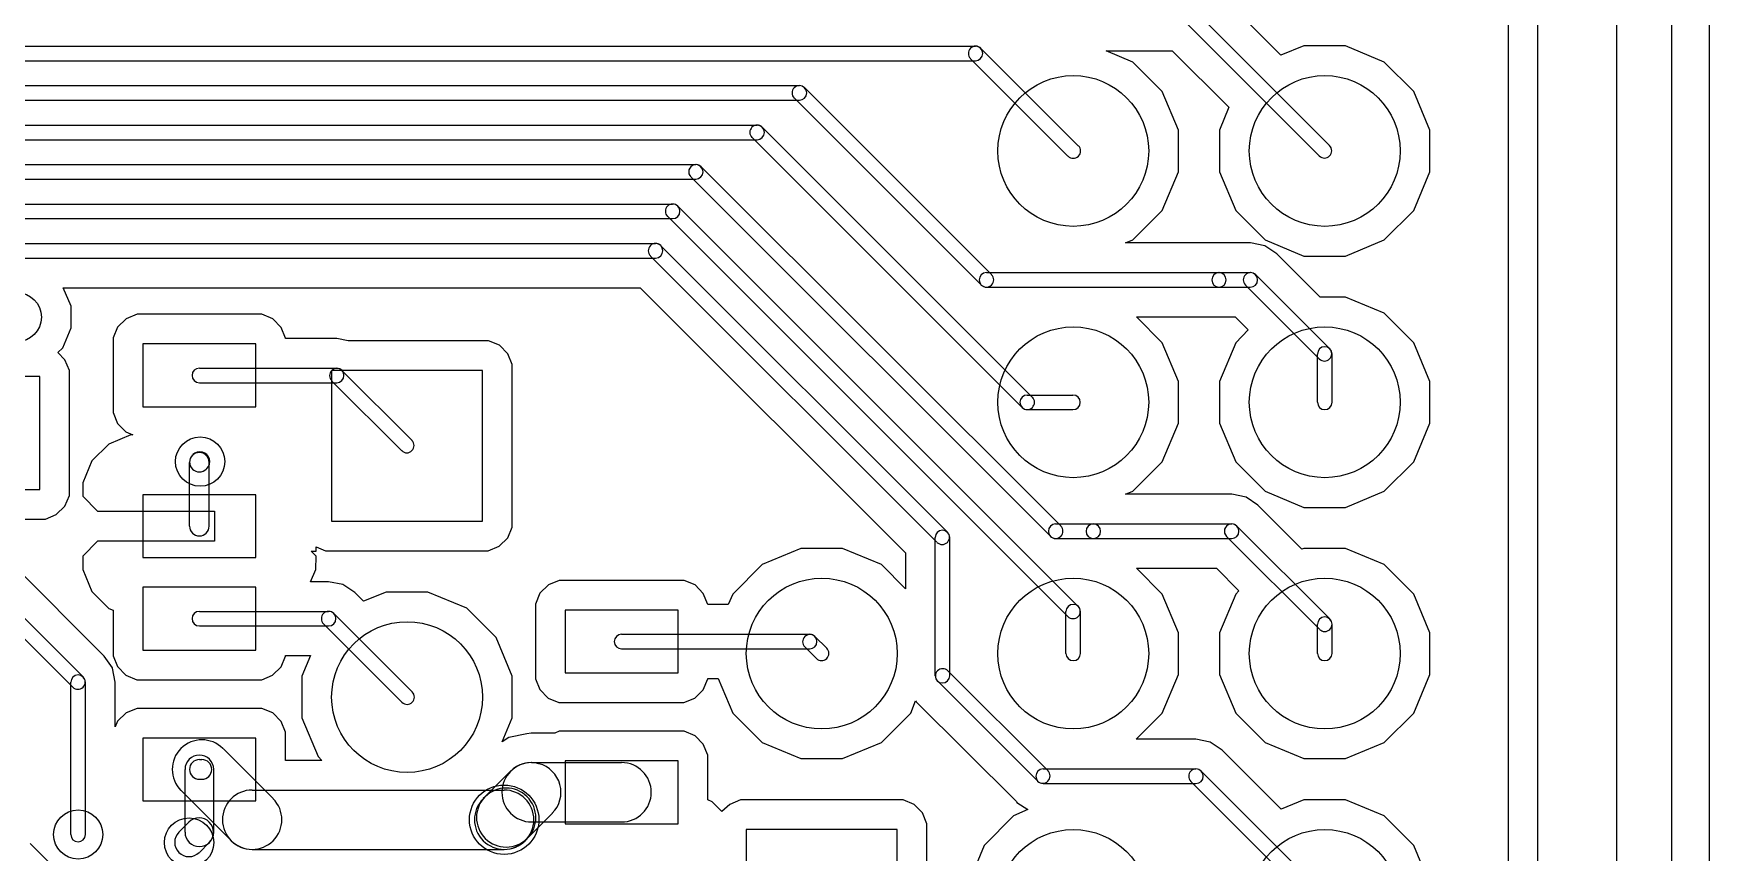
# Model space of a CAD drawing. Extents: x 32880 to 68030, y 27285 to 49782.
# Drawn here: x 61366 to 68030, y 37378 to 40638 of the extents above; entities that cross this region are included whole.
import ezdxf

# ---------------------------------------------------------------- set-up
doc = ezdxf.new("R2010")
doc.units = 0
doc.layers.add('BLACK', color=1, linetype='CONTINUOUS')

msp = doc.modelspace()

# ---------------------------------------------------------------- linework, layer by layer
at = {"layer": 'BLACK'}
for p, q in [((67880, 29207), (67880, 48207)), ((68030, 29207), (68030, 48207)), ((67348, 30408), (67348, 47166)), ((67662, 30408), (67662, 47166)), ((67230, 47053), (67230, 30521)), ((67230, 47053), (67230, 30521)), ((66326, 40551), (66059, 40819)), ((66326, 40551), (66059, 40819)), ((65975, 40736), (66520, 40191)), ((65934, 40695), (66479, 40150)), ((57919, 40587), (65111, 40587)), ((66417, 40588), (66326, 40551)), ((66417, 40588), (66326, 40551)), ((66583, 40588), (66417, 40588)), ((66583, 40588), (66417, 40588)), ((66737, 40524), (66583, 40588)), ((66737, 40524), (66583, 40588)), ((57919, 40529), (65111, 40529)), ((65092, 40537), (65479, 40150)), ((65133, 40578), (65520, 40191)), ((65737, 40524), (65631, 40568)), ((65631, 40568), (65894, 40568)), ((65737, 40524), (65631, 40568)), ((65631, 40568), (65894, 40568)), ((65854, 40407), (65737, 40524)), ((65854, 40407), (65737, 40524)), ((65894, 40568), (66119, 40344)), ((65894, 40568), (66119, 40344)), ((66854, 40407), (66737, 40524)), ((66854, 40407), (66737, 40524)), ((57919, 40430), (64411, 40430)), ((64432, 40421), (65175, 39678)), ((65918, 40253), (65854, 40407)), ((65918, 40253), (65854, 40407)), ((66918, 40253), (66854, 40407)), ((66918, 40253), (66854, 40407)), ((57919, 40372), (64411, 40372)), ((64391, 40380), (65134, 39637)), ((66119, 40344), (66082, 40253)), ((66119, 40344), (66082, 40253)), ((57919, 40273), (64243, 40273)), ((64264, 40264), (65337, 39191)), ((57919, 40215), (64243, 40215)), ((64223, 40223), (65296, 39150)), ((65918, 40087), (65918, 40253)), ((65918, 40087), (65918, 40253)), ((66082, 40253), (66082, 40087)), ((66082, 40253), (66082, 40087)), ((66918, 40087), (66918, 40253)), ((66918, 40087), (66918, 40253)), ((57919, 40116), (63999, 40116)), ((57919, 40058), (63999, 40058)), ((65409, 38637), (63980, 40066)), ((65450, 38678), (64021, 40107)), ((65854, 39933), (65918, 40087)), ((65854, 39933), (65918, 40087)), ((66082, 40087), (66146, 39933)), ((66082, 40087), (66146, 39933)), ((66854, 39933), (66918, 40087)), ((66854, 39933), (66918, 40087)), ((57919, 39959), (63907, 39959)), ((63927, 39951), (65520, 38358)), ((65737, 39816), (65854, 39933)), ((65737, 39816), (65854, 39933)), ((66146, 39933), (66263, 39816)), ((66146, 39933), (66263, 39816)), ((66737, 39816), (66854, 39933)), ((66737, 39816), (66854, 39933)), ((57919, 39901), (63907, 39901)), ((63886, 39910), (65479, 38317)), ((57919, 39802), (63839, 39802)), ((63860, 39793), (64999, 38654)), ((65708, 39804), (65737, 39816)), ((65708, 39804), (65737, 39816)), ((66080, 39804), (65708, 39804)), ((66080, 39804), (65708, 39804)), ((66205, 39804), (66080, 39804)), ((66205, 39804), (66080, 39804)), ((66262, 39793), (66205, 39804)), ((66262, 39793), (66205, 39804)), ((66309, 39761), (66262, 39793)), ((66309, 39761), (66262, 39793)), ((66263, 39816), (66417, 39752)), ((66263, 39816), (66417, 39752)), ((66583, 39752), (66737, 39816)), ((66583, 39752), (66737, 39816)), ((57919, 39744), (63839, 39744)), ((63819, 39752), (64958, 38613)), ((66482, 39588), (66309, 39761)), ((66482, 39588), (66309, 39761)), ((66417, 39752), (66583, 39752)), ((66417, 39752), (66583, 39752)), ((65155, 39686), (66079, 39686)), ((66080, 39686), (66204, 39686)), ((66225, 39678), (66520, 39383)), ((61515, 39552), (61484, 39626)), ((61484, 39626), (63778, 39626)), ((61515, 39552), (61484, 39626)), ((61484, 39626), (63778, 39626)), ((63778, 39626), (64833, 38571)), ((63778, 39626), (64833, 38571)), ((65155, 39628), (66079, 39628)), ((66080, 39628), (66204, 39628)), ((66184, 39637), (66479, 39342)), ((66583, 39588), (66482, 39588)), ((66583, 39588), (66482, 39588)), ((66737, 39524), (66583, 39588)), ((66737, 39524), (66583, 39588)), ((61515, 39466), (61515, 39552)), ((61515, 39466), (61515, 39552)), ((66854, 39407), (66737, 39524)), ((66854, 39407), (66737, 39524)), ((61482, 39387), (61515, 39466)), ((61482, 39387), (61515, 39466)), ((61700, 39469), (61682, 39426)), ((61700, 39469), (61682, 39426)), ((61734, 39502), (61700, 39469)), ((61734, 39502), (61700, 39469)), ((61777, 39520), (61734, 39502)), ((61777, 39520), (61734, 39502)), ((62227, 39520), (61777, 39520)), ((62227, 39520), (61777, 39520)), ((62274, 39520), (62227, 39520)), ((62274, 39520), (62227, 39520)), ((62317, 39502), (62274, 39520)), ((62317, 39502), (62274, 39520)), ((62350, 39468), (62317, 39502)), ((62350, 39468), (62317, 39502)), ((62368, 39425), (62350, 39468)), ((62368, 39425), (62350, 39468)), ((65854, 39407), (65751, 39510)), ((65751, 39510), (66080, 39510)), ((65854, 39407), (65751, 39510)), ((65751, 39510), (66080, 39510)), ((66080, 39510), (66144, 39510)), ((66080, 39510), (66144, 39510)), ((66144, 39510), (66196, 39458)), ((66144, 39510), (66196, 39458)), ((66196, 39458), (66146, 39407)), ((66196, 39458), (66146, 39407)), ((61682, 39426), (61682, 39379)), ((61682, 39426), (61682, 39379)), ((62250, 39402), (61800, 39402)), ((61800, 39402), (61800, 39152)), ((62250, 39152), (62250, 39402)), ((62368, 39424), (62368, 39425)), ((62368, 39424), (62368, 39425)), ((62571, 39424), (62368, 39424)), ((62571, 39424), (62368, 39424)), ((62617, 39415), (62571, 39424)), ((62617, 39415), (62571, 39424)), ((63128, 39415), (62617, 39415)), ((63128, 39415), (62617, 39415)), ((63175, 39415), (63128, 39415)), ((63175, 39415), (63128, 39415)), ((63218, 39397), (63175, 39415)), ((63218, 39397), (63175, 39415)), ((63251, 39363), (63218, 39397)), ((63251, 39363), (63218, 39397)), ((65918, 39253), (65854, 39407)), ((65918, 39253), (65854, 39407)), ((66146, 39407), (66082, 39253)), ((66146, 39407), (66082, 39253)), ((66918, 39253), (66854, 39407)), ((66918, 39253), (66854, 39407)), ((61462, 39368), (61482, 39387)), ((61462, 39368), (61482, 39387)), ((61490, 39339), (61462, 39368)), ((61490, 39339), (61462, 39368)), ((61508, 39296), (61490, 39339)), ((61508, 39296), (61490, 39339)), ((61682, 39379), (61682, 39129)), ((61682, 39379), (61682, 39129)), ((63269, 39320), (63251, 39363)), ((63269, 39320), (63251, 39363)), ((66471, 39170), (66471, 39362)), ((66529, 39170), (66529, 39362)), ((61390, 39273), (61140, 39273)), ((61390, 38823), (61390, 39273)), ((61508, 38846), (61508, 39296)), ((61508, 38846), (61508, 39296)), ((62025, 39306), (62571, 39306)), ((63151, 39297), (62551, 39297)), ((62551, 39297), (62551, 38697)), ((62551, 39256), (62830, 38977)), ((62592, 39297), (62871, 39018)), ((63151, 38697), (63151, 39297)), ((63269, 38720), (63269, 39320)), ((63269, 38720), (63269, 39320)), ((62025, 39248), (62571, 39248)), ((65317, 39199), (65499, 39199)), ((65918, 39087), (65918, 39253)), ((65918, 39087), (65918, 39253)), ((66082, 39253), (66082, 39087)), ((66082, 39253), (66082, 39087)), ((66918, 39087), (66918, 39253)), ((66918, 39087), (66918, 39253)), ((61682, 39129), (61700, 39086)), ((61682, 39129), (61700, 39086)), ((61800, 39152), (62250, 39152)), ((65317, 39141), (65499, 39141)), ((61700, 39086), (61733, 39052)), ((61700, 39086), (61733, 39052)), ((65854, 38933), (65918, 39087)), ((65854, 38933), (65918, 39087)), ((66082, 39087), (66146, 38933)), ((66082, 39087), (66146, 38933)), ((66854, 38933), (66918, 39087)), ((66854, 38933), (66918, 39087)), ((61665, 39004), (61598, 38937)), ((61665, 39004), (61598, 38937)), ((61752, 39040), (61665, 39004)), ((61752, 39040), (61665, 39004)), ((61733, 39052), (61761, 39040)), ((61733, 39052), (61761, 39040)), ((61761, 39040), (61752, 39040)), ((61761, 39040), (61752, 39040)), ((61598, 38937), (61562, 38849)), ((61598, 38937), (61562, 38849)), ((61986, 38677), (61986, 38931)), ((61997, 38959), (62000, 38962)), ((62064, 38677), (62064, 38931)), ((65737, 38816), (65854, 38933)), ((65737, 38816), (65854, 38933)), ((66146, 38933), (66263, 38816)), ((66146, 38933), (66263, 38816)), ((66737, 38816), (66854, 38933)), ((66737, 38816), (66854, 38933)), ((62052, 38904), (62055, 38907)), ((61140, 38823), (61390, 38823)), ((61490, 38756), (61508, 38799)), ((61490, 38756), (61508, 38799)), ((61508, 38799), (61508, 38846)), ((61508, 38799), (61508, 38846)), ((61562, 38849), (61561, 38796)), ((61562, 38849), (61561, 38796)), ((61561, 38796), (61620, 38737)), ((61561, 38796), (61620, 38737)), ((62250, 38802), (61800, 38802)), ((61800, 38802), (61800, 38552)), ((62250, 38552), (62250, 38802)), ((65708, 38804), (65737, 38816)), ((65708, 38804), (65737, 38816)), ((66130, 38804), (65708, 38804)), ((66130, 38804), (65708, 38804)), ((66187, 38793), (66130, 38804)), ((66187, 38793), (66130, 38804)), ((66234, 38761), (66187, 38793)), ((66234, 38761), (66187, 38793)), ((66263, 38816), (66417, 38752)), ((66263, 38816), (66417, 38752)), ((66583, 38752), (66737, 38816)), ((66583, 38752), (66737, 38816)), ((61413, 38705), (61456, 38723)), ((61413, 38705), (61456, 38723)), ((61456, 38723), (61490, 38756)), ((61456, 38723), (61490, 38756)), ((61620, 38737), (61925, 38737)), ((61620, 38737), (61925, 38737)), ((61925, 38737), (61965, 38737)), ((61925, 38737), (61965, 38737)), ((61965, 38737), (62085, 38737)), ((61965, 38737), (62085, 38737)), ((62085, 38737), (62085, 38617)), ((62085, 38737), (62085, 38617)), ((66409, 38586), (66234, 38761)), ((66409, 38586), (66234, 38761)), ((66417, 38752), (66583, 38752)), ((66417, 38752), (66583, 38752)), ((61163, 38705), (61413, 38705)), ((61163, 38705), (61413, 38705)), ((62551, 38697), (63151, 38697)), ((63251, 38630), (63269, 38673)), ((63251, 38630), (63269, 38673)), ((63269, 38673), (63269, 38720)), ((63269, 38673), (63269, 38720)), ((65430, 38686), (65580, 38686)), ((65580, 38686), (66130, 38686)), ((66520, 38308), (66151, 38677)), ((61620, 38617), (61561, 38558)), ((61620, 38617), (61561, 38558)), ((61925, 38617), (61620, 38617)), ((61925, 38617), (61620, 38617)), ((61965, 38617), (61925, 38617)), ((61965, 38617), (61925, 38617)), ((62085, 38617), (61965, 38617)), ((62085, 38617), (61965, 38617)), ((62489, 38577), (62489, 38595)), ((62489, 38595), (62527, 38579)), ((62489, 38577), (62489, 38595)), ((62489, 38595), (62527, 38579)), ((63174, 38579), (63217, 38597)), ((63174, 38579), (63217, 38597)), ((63217, 38597), (63251, 38630)), ((63217, 38597), (63251, 38630)), ((64417, 38588), (64263, 38524)), ((64417, 38588), (64263, 38524)), ((64583, 38588), (64417, 38588)), ((64583, 38588), (64417, 38588)), ((64737, 38524), (64583, 38588)), ((64737, 38524), (64583, 38588)), ((64951, 38082), (64951, 38632)), ((65009, 38082), (65009, 38632)), ((65430, 38628), (65580, 38628)), ((65580, 38628), (66130, 38628)), ((66479, 38267), (66110, 38636)), ((66417, 38588), (66409, 38586)), ((66417, 38588), (66409, 38586)), ((66583, 38588), (66417, 38588)), ((66583, 38588), (66417, 38588)), ((66737, 38524), (66583, 38588)), ((66737, 38524), (66583, 38588)), ((61647, 38160), (61280, 38527)), ((61647, 38160), (61280, 38527)), ((61561, 38558), (61562, 38505)), ((61561, 38558), (61562, 38505)), ((61800, 38552), (62250, 38552)), ((62489, 38558), (62470, 38577)), ((62470, 38577), (62489, 38577)), ((62489, 38558), (62470, 38577)), ((62470, 38577), (62489, 38577)), ((62488, 38505), (62489, 38558)), ((62488, 38505), (62489, 38558)), ((62527, 38579), (62574, 38579)), ((62527, 38579), (62574, 38579)), ((62574, 38579), (63174, 38579)), ((62574, 38579), (63174, 38579)), ((64263, 38524), (64146, 38407)), ((64263, 38524), (64146, 38407)), ((64833, 38428), (64737, 38524)), ((64833, 38428), (64737, 38524)), ((64833, 38571), (64833, 38428)), ((64833, 38571), (64833, 38428)), ((66854, 38407), (66737, 38524)), ((66854, 38407), (66737, 38524)), ((61562, 38505), (61598, 38417)), ((61562, 38505), (61598, 38417)), ((62467, 38456), (62488, 38505)), ((62467, 38456), (62488, 38505)), ((62539, 38456), (62467, 38456)), ((62539, 38456), (62467, 38456)), ((62596, 38445), (62539, 38456)), ((62596, 38445), (62539, 38456)), ((63456, 38461), (63413, 38443)), ((63456, 38461), (63413, 38443)), ((63906, 38461), (63456, 38461)), ((63906, 38461), (63456, 38461)), ((63953, 38461), (63906, 38461)), ((63953, 38461), (63906, 38461)), ((63996, 38443), (63953, 38461)), ((63996, 38443), (63953, 38461)), ((65854, 38407), (65751, 38510)), ((65751, 38510), (66069, 38510)), ((65854, 38407), (65751, 38510)), ((65751, 38510), (66069, 38510)), ((66069, 38510), (66159, 38420)), ((66069, 38510), (66159, 38420)), ((61155, 38403), (61522, 38036)), ((61196, 38444), (61563, 38077)), ((61598, 38417), (61665, 38350)), ((61598, 38417), (61665, 38350)), ((62250, 38434), (61800, 38434)), ((61800, 38434), (61800, 38184)), ((62250, 38184), (62250, 38434)), ((62643, 38413), (62596, 38445)), ((62643, 38413), (62596, 38445)), ((62678, 38378), (62643, 38413)), ((62678, 38378), (62643, 38413)), ((62768, 38415), (62678, 38378)), ((62768, 38415), (62678, 38378)), ((62934, 38415), (62768, 38415)), ((62934, 38415), (62768, 38415)), ((63088, 38351), (62934, 38415)), ((63088, 38351), (62934, 38415)), ((63379, 38410), (63361, 38367)), ((63379, 38410), (63361, 38367)), ((63413, 38443), (63379, 38410)), ((63413, 38443), (63379, 38410)), ((64029, 38409), (63996, 38443)), ((64029, 38409), (63996, 38443)), ((64047, 38366), (64029, 38409)), ((64047, 38366), (64029, 38409)), ((64146, 38407), (64128, 38365)), ((64146, 38407), (64128, 38365)), ((65918, 38253), (65854, 38407)), ((65918, 38253), (65854, 38407)), ((66146, 38407), (66082, 38253)), ((66146, 38407), (66082, 38253)), ((66159, 38420), (66146, 38407)), ((66159, 38420), (66146, 38407)), ((66918, 38253), (66854, 38407)), ((66918, 38253), (66854, 38407)), ((61665, 38350), (61682, 38343)), ((61665, 38350), (61682, 38343)), ((61682, 38343), (61682, 38161)), ((61682, 38343), (61682, 38161)), ((62025, 38338), (62539, 38338)), ((62560, 38329), (62871, 38018)), ((63205, 38234), (63088, 38351)), ((63205, 38234), (63088, 38351)), ((63361, 38367), (63361, 38320)), ((63361, 38367), (63361, 38320)), ((63929, 38343), (63479, 38343)), ((63479, 38343), (63479, 38093)), ((63929, 38093), (63929, 38343)), ((64047, 38365), (64047, 38366)), ((64047, 38365), (64047, 38366)), ((64128, 38365), (64047, 38365)), ((64128, 38365), (64047, 38365)), ((65471, 38171), (65471, 38337)), ((65529, 38171), (65529, 38337)), ((62025, 38280), (62539, 38280)), ((62519, 38288), (62830, 37977)), ((63361, 38320), (63361, 38070)), ((63361, 38320), (63361, 38070)), ((66471, 38171), (66471, 38287)), ((66529, 38171), (66529, 38287)), ((63269, 38080), (63205, 38234)), ((63269, 38080), (63205, 38234)), ((63704, 38247), (64452, 38247)), ((63704, 38189), (64452, 38189)), ((64432, 38197), (64479, 38150)), ((64473, 38238), (64520, 38191)), ((65918, 38087), (65918, 38253)), ((65918, 38087), (65918, 38253)), ((66082, 38253), (66082, 38087)), ((66082, 38253), (66082, 38087)), ((66918, 38087), (66918, 38253)), ((66918, 38087), (66918, 38253)), ((61679, 38113), (61647, 38160)), ((61679, 38113), (61647, 38160)), ((61682, 38161), (61700, 38118)), ((61682, 38161), (61700, 38118)), ((61800, 38184), (62250, 38184)), ((62350, 38117), (62368, 38160)), ((62350, 38117), (62368, 38160)), ((62368, 38160), (62368, 38162)), ((62368, 38162), (62467, 38162)), ((62368, 38160), (62368, 38162)), ((62368, 38162), (62467, 38162)), ((62467, 38162), (62433, 38080)), ((62467, 38162), (62433, 38080)), ((61514, 37450), (61514, 38056)), ((61572, 37450), (61572, 38056)), ((61679, 38112), (61679, 38113)), ((61679, 38112), (61679, 38113)), ((61690, 38056), (61679, 38112)), ((61690, 38056), (61679, 38112)), ((61690, 37878), (61690, 38056)), ((61690, 37878), (61690, 38056)), ((61700, 38118), (61733, 38084)), ((61700, 38118), (61733, 38084)), ((61733, 38084), (61776, 38066)), ((61733, 38084), (61776, 38066)), ((61776, 38066), (61823, 38066)), ((61776, 38066), (61823, 38066)), ((61823, 38066), (62273, 38066)), ((61823, 38066), (62273, 38066)), ((62273, 38066), (62316, 38084)), ((62273, 38066), (62316, 38084)), ((62316, 38084), (62350, 38117)), ((62316, 38084), (62350, 38117)), ((62433, 38080), (62433, 37914)), ((62433, 38080), (62433, 37914)), ((63269, 37914), (63269, 38080)), ((63269, 37914), (63269, 38080)), ((63361, 38070), (63379, 38027)), ((63361, 38070), (63379, 38027)), ((63479, 38093), (63929, 38093)), ((64029, 38026), (64047, 38069)), ((64029, 38026), (64047, 38069)), ((64047, 38069), (64047, 38071)), ((64047, 38071), (64088, 38071)), ((64047, 38069), (64047, 38071)), ((64047, 38071), (64088, 38071)), ((64088, 38071), (64146, 37933)), ((64088, 38071), (64146, 37933)), ((64960, 38061), (65359, 37662)), ((65001, 38102), (65400, 37703)), ((65854, 37933), (65918, 38087)), ((65854, 37933), (65918, 38087)), ((66082, 38087), (66146, 37933)), ((66082, 38087), (66146, 37933)), ((66854, 37933), (66918, 38087)), ((66854, 37933), (66918, 38087)), ((63379, 38027), (63412, 37993)), ((63379, 38027), (63412, 37993)), ((63412, 37993), (63455, 37975)), ((63412, 37993), (63455, 37975)), ((63952, 37975), (63995, 37993)), ((63952, 37975), (63995, 37993)), ((63995, 37993), (64029, 38026)), ((63995, 37993), (64029, 38026)), ((61734, 37934), (61700, 37901)), ((61734, 37934), (61700, 37901)), ((61777, 37952), (61734, 37934)), ((61777, 37952), (61734, 37934)), ((62227, 37952), (61777, 37952)), ((62227, 37952), (61777, 37952)), ((62274, 37952), (62227, 37952)), ((62274, 37952), (62227, 37952)), ((62317, 37934), (62274, 37952)), ((62317, 37934), (62274, 37952)), ((62350, 37900), (62317, 37934)), ((62350, 37900), (62317, 37934)), ((63455, 37975), (63502, 37975)), ((63455, 37975), (63502, 37975)), ((63502, 37975), (63952, 37975)), ((63502, 37975), (63952, 37975)), ((64146, 37933), (64263, 37816)), ((64146, 37933), (64263, 37816)), ((64737, 37816), (64854, 37933)), ((64737, 37816), (64854, 37933)), ((64854, 37933), (64873, 37982)), ((64854, 37933), (64873, 37982)), ((64873, 37982), (64876, 37978)), ((64873, 37982), (64876, 37978)), ((64876, 37978), (65274, 37581)), ((64876, 37978), (65274, 37581)), ((65750, 37829), (65854, 37933)), ((65750, 37829), (65854, 37933)), ((66146, 37933), (66263, 37816)), ((66146, 37933), (66263, 37816)), ((66737, 37816), (66854, 37933)), ((66737, 37816), (66854, 37933)), ((61700, 37901), (61690, 37878)), ((61700, 37901), (61690, 37878)), ((62368, 37857), (62350, 37900)), ((62368, 37857), (62350, 37900)), ((62368, 37745), (62368, 37857)), ((62368, 37745), (62368, 37857)), ((62433, 37914), (62497, 37760)), ((62433, 37914), (62497, 37760)), ((63229, 37819), (63269, 37914)), ((63229, 37819), (63269, 37914)), ((63456, 37861), (63439, 37854)), ((63456, 37861), (63439, 37854)), ((63906, 37861), (63456, 37861)), ((63906, 37861), (63456, 37861)), ((63953, 37861), (63906, 37861)), ((63953, 37861), (63906, 37861)), ((63996, 37843), (63953, 37861)), ((63996, 37843), (63953, 37861)), ((62250, 37834), (61800, 37834)), ((61800, 37834), (61800, 37584)), ((62119, 37792), (62318, 37593)), ((62250, 37584), (62250, 37834)), ((63256, 37836), (63229, 37819)), ((63256, 37836), (63229, 37819)), ((63327, 37851), (63256, 37836)), ((63327, 37851), (63256, 37836)), ((63345, 37854), (63327, 37851)), ((63345, 37854), (63327, 37851)), ((63346, 37854), (63345, 37854)), ((63346, 37854), (63345, 37854)), ((63439, 37854), (63346, 37854)), ((63439, 37854), (63346, 37854)), ((64029, 37809), (63996, 37843)), ((64029, 37809), (63996, 37843)), ((64047, 37766), (64029, 37809)), ((64047, 37766), (64029, 37809)), ((64263, 37816), (64417, 37752)), ((64263, 37816), (64417, 37752)), ((64583, 37752), (64737, 37816)), ((64583, 37752), (64737, 37816)), ((65988, 37829), (65750, 37829)), ((65988, 37829), (65750, 37829)), ((66045, 37818), (65988, 37829)), ((66045, 37818), (65988, 37829)), ((66092, 37786), (66045, 37818)), ((66092, 37786), (66045, 37818)), ((66263, 37816), (66417, 37752)), ((66263, 37816), (66417, 37752)), ((66583, 37752), (66737, 37816)), ((66583, 37752), (66737, 37816)), ((62025, 37748), (62035, 37748)), ((62512, 37745), (62368, 37745)), ((62512, 37745), (62368, 37745)), ((62497, 37760), (62512, 37745)), ((62497, 37760), (62512, 37745)), ((63346, 37736), (63704, 37736)), ((63929, 37743), (63479, 37743)), ((63479, 37743), (63479, 37493)), ((63929, 37493), (63929, 37743)), ((64047, 37588), (64047, 37766)), ((64047, 37588), (64047, 37766)), ((64417, 37752), (64583, 37752)), ((64417, 37752), (64583, 37752)), ((66327, 37551), (66092, 37786)), ((66327, 37551), (66092, 37786)), ((66417, 37752), (66583, 37752)), ((66417, 37752), (66583, 37752)), ((61968, 37459), (61968, 37709)), ((62025, 37670), (62035, 37670)), ((62082, 37459), (62082, 37709)), ((63161, 37601), (63262, 37702)), ((65380, 37711), (65988, 37711)), ((65968, 37661), (66479, 37150)), ((66009, 37702), (66520, 37191)), ((61952, 37625), (62151, 37426)), ((62235, 37627), (63237, 37627)), ((63161, 37600), (63154, 37593)), ((64064, 37580), (64047, 37588)), ((64064, 37580), (64047, 37588)), ((64177, 37588), (64134, 37570)), ((64177, 37588), (64134, 37570)), ((64777, 37588), (64177, 37588)), ((64777, 37588), (64177, 37588)), ((64824, 37588), (64777, 37588)), ((64824, 37588), (64777, 37588)), ((64867, 37570), (64824, 37588)), ((64867, 37570), (64824, 37588)), ((65380, 37653), (65988, 37653)), ((66417, 37588), (66327, 37551)), ((66417, 37588), (66327, 37551)), ((66583, 37588), (66417, 37588)), ((66583, 37588), (66417, 37588)), ((66737, 37524), (66583, 37588)), ((66737, 37524), (66583, 37588)), ((61800, 37584), (62250, 37584)), ((63328, 37434), (63429, 37535)), ((64103, 37541), (64064, 37580)), ((64103, 37541), (64064, 37580)), ((64134, 37570), (64103, 37541)), ((64134, 37570), (64103, 37541)), ((64900, 37536), (64867, 37570)), ((64900, 37536), (64867, 37570)), ((64918, 37493), (64900, 37536)), ((64918, 37493), (64900, 37536)), ((65263, 37524), (65146, 37407)), ((65263, 37524), (65146, 37407)), ((65320, 37549), (65263, 37524)), ((65320, 37549), (65263, 37524)), ((65274, 37581), (65276, 37578)), ((65274, 37581), (65276, 37578)), ((65276, 37578), (65320, 37549)), ((65276, 37578), (65320, 37549)), ((66854, 37407), (66737, 37524)), ((66854, 37407), (66737, 37524)), ((61983, 37499), (61944, 37460)), ((63346, 37500), (63704, 37500)), ((63479, 37493), (63929, 37493)), ((64800, 37470), (64200, 37470)), ((64200, 37470), (64200, 36870)), ((64800, 36870), (64800, 37470)), ((64918, 36893), (64918, 37493)), ((64918, 36893), (64918, 37493)), ((61352, 37414), (61567, 37199)), ((62064, 37418), (62025, 37379)), ((62235, 37391), (63237, 37391)), ((63328, 37433), (63321, 37426)), ((65146, 37407), (65082, 37253)), ((65146, 37407), (65082, 37253)), ((66918, 37253), (66854, 37407)), ((66918, 37253), (66854, 37407))]:
    msp.add_line(p, q, dxfattribs=at)
for centre, radius in [((65500, 40170), 300), ((66500, 40170), 300), ((61299, 39509), 98), ((65500, 39170), 300), ((66500, 39170), 300), ((62028, 38934), 98), ((64500, 38170), 300), ((65500, 38170), 300), ((66500, 38170), 300), ((62851, 37997), 300), ((63237, 37509), 138), ((61543, 37450), 98), ((61984, 37418), 98), ((65500, 37170), 300), ((66500, 37170), 300)]:
    msp.add_circle(centre, radius, dxfattribs=at)
for centre, radius, start, end in [((65112, 40558), 29, 45, 225), ((65111, 40558), 29, 270, 450), ((64411, 40401), 29, 45, 225), ((64411, 40401), 29, 270, 450), ((64243, 40244), 29, 45, 225), ((64243, 40244), 29, 270, 450), ((65500, 40170), 29, 225, 405), ((66499, 40171), 29, 225, 405), ((64000, 40087), 29, 405, 585), ((63999, 40087), 29, 270, 450), ((63907, 39930), 29, 45, 225), ((63907, 39930), 29, 270, 450), ((63839, 39773), 29, 45, 225), ((63839, 39773), 29, 270, 450), ((65155, 39657), 29, 90, 270), ((65155, 39657), 29, 225, 405), ((66080, 39657), 29, 90, 270), ((66079, 39657), 29, 270, 450), ((66205, 39657), 29, 45, 225), ((66204, 39657), 29, 270, 450), ((66500, 39362), 29, 360, 540), ((66499, 39363), 29, 225, 405), ((62025, 39277), 29, 90, 270), ((62572, 39276), 29, 45, 225), ((62571, 39277), 29, 270, 450), ((65317, 39170), 29, 90, 270), ((65317, 39170), 29, 225, 405), ((65499, 39170), 29, 270, 450), ((66500, 39170), 29, 180, 360), ((62850, 38998), 29, 225, 405), ((62025, 38931), 39, 360, 540), ((62025, 38932), 39, 135, 315), ((62027, 38934), 39, 315, 495), ((62025, 38677), 39, 180, 360), ((64980, 38632), 29, 360, 540), ((65430, 38657), 29, 90, 270), ((65430, 38657), 29, 225, 405), ((65580, 38657), 29, 90, 270), ((65580, 38657), 29, 270, 450), ((66130, 38657), 29, 405, 585), ((66130, 38657), 29, 270, 450), ((64979, 38633), 29, 225, 405), ((62025, 38309), 29, 90, 270), ((62539, 38309), 29, 45, 225), ((62539, 38309), 29, 270, 450), ((65500, 38337), 29, 360, 540), ((65499, 38338), 29, 225, 405), ((66500, 38287), 29, 360, 540), ((66500, 38287), 29, 225, 405), ((63704, 38218), 29, 90, 270), ((64453, 38217), 29, 45, 225), ((64452, 38218), 29, 270, 450), ((64499, 38171), 29, 225, 405), ((65500, 38171), 29, 180, 360), ((66500, 38171), 29, 180, 360), ((61543, 38056), 29, 360, 540), ((61542, 38057), 29, 225, 405), ((64980, 38082), 29, 180, 360), ((64981, 38081), 29, 45, 225), ((62851, 37997), 29, 225, 405), ((62035, 37709), 118, 45, 225), ((62025, 37709), 57, 360, 540), ((62025, 37709), 39, 90, 270), ((62035, 37709), 39, 270, 450), ((63346, 37618), 118, 90, 270), ((63345, 37618), 118, 315, 495), ((63704, 37618), 118, 270, 450), ((65380, 37682), 29, 90, 270), ((65379, 37683), 29, 225, 405), ((65988, 37682), 29, 45, 225), ((65988, 37682), 29, 270, 450), ((62235, 37509), 118, 90, 270), ((62235, 37509), 118, 225, 405), ((63237, 37509), 118, 135, 315), ((63245, 37518), 118, 135, 315), ((63245, 37517), 118, -45, 135), ((63237, 37509), 118, 270, 450), ((61984, 37419), 57, 135, 315), ((62025, 37459), 57, 180, 360), ((62024, 37459), 57, -45, 135), ((61543, 37450), 29, 180, 360)]:
    msp.add_arc(centre, radius, start, end, dxfattribs=at)

doc.saveas('drawing.dxf')
